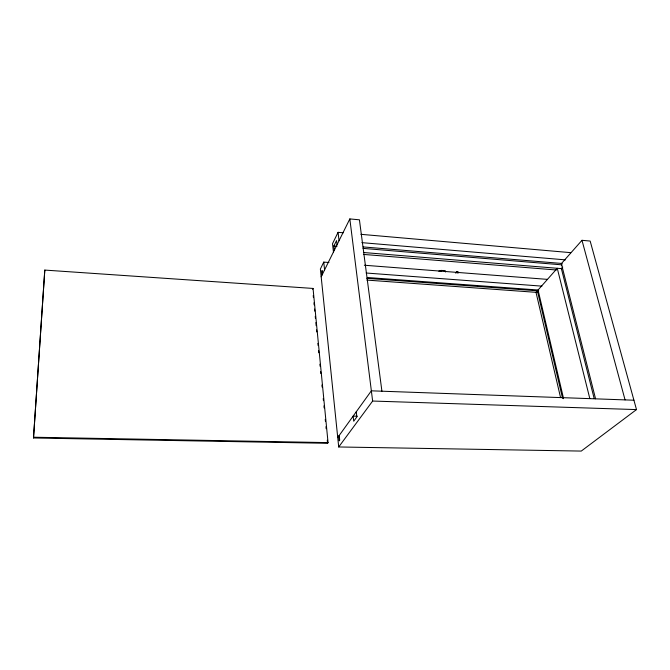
<?xml version="1.0" encoding="UTF-8"?>
<svg xmlns="http://www.w3.org/2000/svg" width="670" height="670" viewBox="0 0 670 670"><rect width="100%" height="100%" fill="white"/><g stroke="black" fill="none" stroke-linecap="round" stroke-linejoin="round"><path stroke-width="1" d="M33.5 437.971L44.798 270.085L313.041 288.435L328.057 442.619L327.58 443.297L33.5 437.971L44.798 270.085M343.258 232.783L338.065 232.331L332.521 243.696L333.459 251.987M328.953 262.506L323.752 262.104L320.377 269.038L338.71 446.965L581.259 451.078L636.5 409.588L590.169 241.058L581.987 240.304L561.351 263.653L595.563 398.792M312.63 289.272L313.041 288.435M334.372 250.136L333.903 245.974L336.558 240.564L337.043 244.751M321.173 276.785L349.832 218.922L359.422 219.81L381.917 391.205M455.776 273.201L456.932 271.593L458.037 271.677L458.28 272.975L457.175 272.891L456.932 271.593M337.739 437.51L371.356 390.828L633.92 400.216M338.71 446.965L372.637 401.045L349.832 218.922M562.758 267.079L561.385 268.62L594.164 398.499M438.775 271.157L441.229 270.412L445.274 270.688L445.517 271.995M440.76 271.023L441.296 271.007M33.508 437.225L328.057 442.619M357.303 416.238L353.14 416.12L353.71 421.229L356.859 416.924L356.264 411.782M372.637 401.045L636.5 409.588M366.917 280.094L537.399 292.43M367.302 277.506L538.404 290.035M366.825 278.352L538.764 290.889M366.18 273.017L541.921 286.14M364.329 265.236L547.432 279.373M363.659 254.433L556.368 269.993M363.483 252.506L562.03 268.67M363.098 246.92L562.18 263.494M333.903 245.974L337.027 246.233M363.073 248.386L562.071 264.859M361.892 242.649L565.455 259.868M360.912 234.324L570.681 252.649M581.987 240.304L625.06 399.898M589.801 398.499L557.264 268.285L538.06 290.01L563.579 398.675M562.574 398.332L537.374 290.788L536.008 292.329L560.505 397.335M338.065 232.331L339.045 240.714M323.752 262.104L324.582 269.909M322.438 274.223L322.052 270.496L322.019 275.077M339.213 435.458L339.698 440.19L339.204 440.868L338.719 436.145M313.233 295.52L313.434 297.597M313.945 302.807L314.146 304.884M314.548 309.046L314.749 311.131M315.252 316.332L315.461 318.418M315.863 322.58L316.165 325.695M316.567 329.858L316.768 331.943M317.882 343.392L318.083 345.469M318.585 350.678L318.794 352.755M319.9 364.204L320.101 366.281M320.612 371.49L320.813 373.567M321.918 385.016L322.119 387.101M323.233 398.55L323.434 400.627M323.937 405.827L324.146 407.913M325.252 419.361L325.453 421.438M325.963 426.648L326.164 428.725M327.27 440.173L327.58 443.297"/></g></svg>
